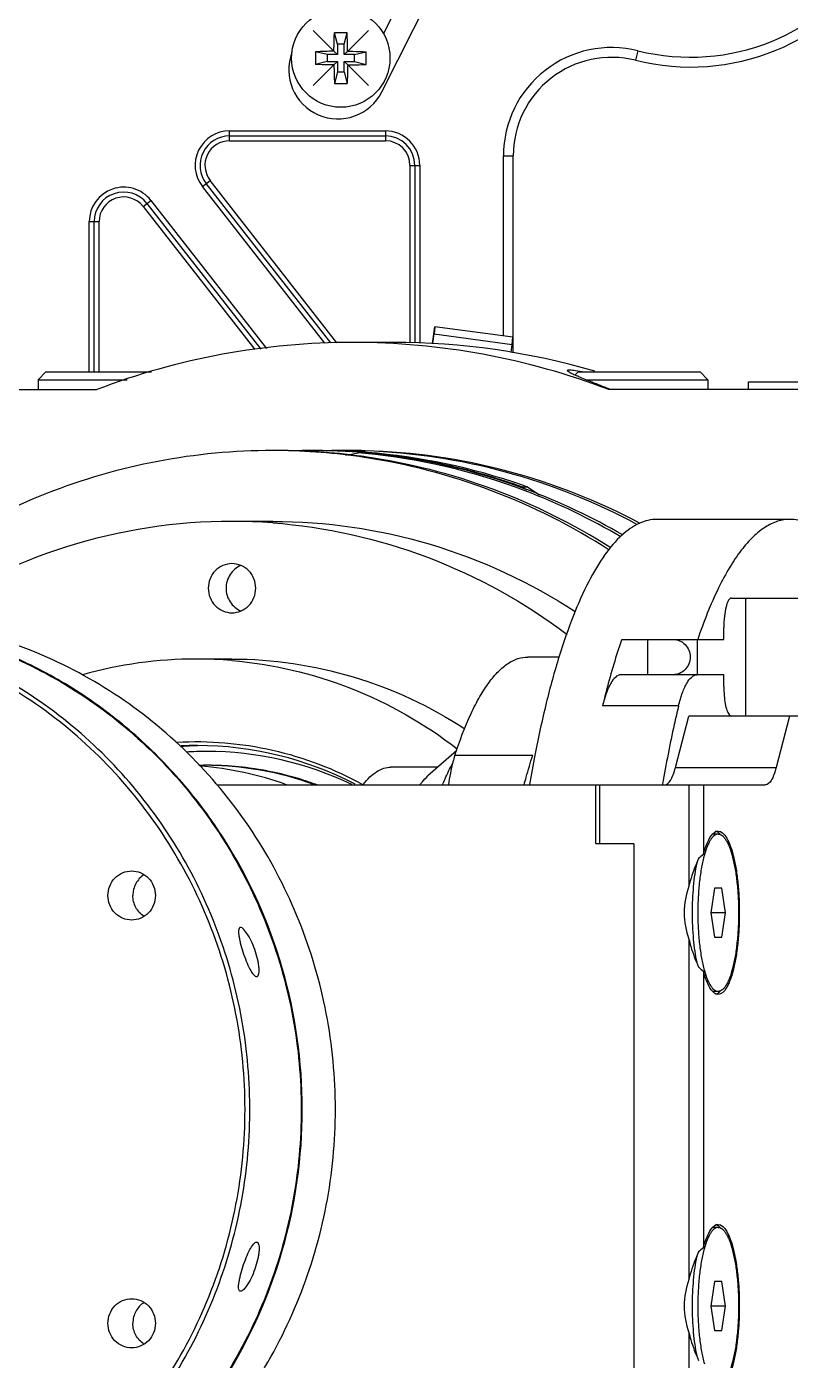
# Model space of a CAD drawing. Header units: millimetres. Extents: x 0 to 841, y 0 to 594.
# Drawn here: x 72.83 to 92.23, y 225.68 to 259.58 of the extents above; entities that cross this region are included whole.
import ezdxf

# ---------------------------------------------------------------- set-up
doc = ezdxf.new("R2010")
doc.units = ezdxf.units.MM
doc.header["$LTSCALE"] = 46.255
doc.layers.get('0').update_dxf_attribs({"linetype": 'CONTINUOUS'})
for name, color, linetype in [('APSF_BLANK_LAYER', 7, 'CONTINUOUS'), ('AXIS', 7, 'CONTINUOUS'), ('COSMETIC', 7, 'CONTINUOUS')]:
    doc.layers.add(name, color=color, linetype=linetype)

msp = doc.modelspace()

# ---------------------------------------------------------------- linework, layer by layer
at = {"color": 7, "linetype": 'CONTINUOUS'}
for p, q in [((81.855, 257.924), (83.957, 262.101)), ((80.724, 259.132), (80.65, 259.425)), ((80.899, 259.132), (80.972, 259.425)), ((80.899, 259.132), (80.724, 259.132)), ((80.724, 259.132), (80.724, 258.87)), ((80.899, 258.87), (80.899, 259.132)), ((80.461, 258.87), (80.168, 258.943)), ((80.724, 258.87), (80.461, 258.87)), ((80.461, 258.87), (80.461, 258.695)), ((80.724, 258.87), (80.636, 258.957)), ((80.899, 258.87), (80.986, 258.957)), ((81.161, 258.87), (80.899, 258.87)), ((81.161, 258.87), (81.454, 258.943)), ((81.161, 258.695), (81.161, 258.87)), ((88.361, 258.969), (88.3, 258.727)), ((80.461, 258.695), (80.168, 258.621)), ((80.461, 258.695), (80.724, 258.695)), ((80.724, 258.695), (80.636, 258.607)), ((80.724, 258.432), (80.65, 258.139)), ((80.724, 258.695), (80.724, 258.432)), ((80.724, 258.432), (80.899, 258.432)), ((80.899, 258.695), (81.161, 258.695)), ((80.899, 258.695), (80.986, 258.607)), ((80.899, 258.432), (80.899, 258.695)), ((80.899, 258.432), (80.972, 258.139)), ((81.161, 258.695), (81.454, 258.621)), ((77.984, 256.93), (81.944, 256.93)), ((77.984, 256.68), (77.984, 256.93)), ((77.984, 256.805), (81.944, 256.805)), ((77.984, 256.68), (81.944, 256.68)), ((81.944, 256.93), (81.944, 256.68)), ((82.569, 256.055), (82.819, 256.055)), ((82.569, 256.055), (82.569, 251.544)), ((82.694, 256.055), (82.694, 251.541)), ((82.819, 256.055), (82.819, 251.537)), ((84.944, 256.301), (85.194, 256.301)), ((84.944, 251.717), (84.944, 256.301)), ((85.194, 251.288), (85.194, 256.301)), ((77.295, 255.516), (77.492, 255.67)), ((80.713, 251.545), (77.492, 255.67)), ((80.403, 251.536), (77.295, 255.516)), ((80.558, 251.541), (77.393, 255.593)), ((75.787, 255.011), (75.984, 255.164)), ((75.787, 255.011), (78.63, 251.37)), ((75.885, 255.087), (78.776, 251.385)), ((75.984, 255.164), (78.923, 251.4)), ((74.419, 254.626), (74.669, 254.626)), ((74.419, 250.805), (74.419, 254.626)), ((74.544, 250.805), (74.544, 254.626)), ((74.669, 250.805), (74.669, 254.626)), ((83.141, 251.526), (83.2, 251.954)), ((83.2, 251.954), (83.187, 251.773)), ((85.181, 251.685), (83.2, 251.954)), ((83.154, 251.524), (83.187, 251.773)), ((83.187, 251.773), (85.169, 251.505)), ((85.169, 251.505), (85.181, 251.685)), ((85.141, 251.299), (85.169, 251.505)), ((73.119, 250.605), (73.319, 250.805)), ((73.119, 250.605), (75.382, 250.605)), ((73.119, 250.605), (73.119, 250.355)), ((73.319, 250.805), (76.001, 250.805)), ((86.76, 250.723), (86.842, 250.805)), ((86.842, 250.805), (89.942, 250.805)), ((87.042, 250.605), (90.142, 250.605)), ((90.142, 250.605), (89.942, 250.805)), ((90.142, 250.605), (90.142, 250.355)), ((71.583, 250.355), (74.608, 250.355)), ((101.839, 250.355), (87.619, 250.355)), ((91.168, 250.555), (95.975, 250.555)), ((91.168, 250.355), (91.168, 250.555)), ((81.302, 248.744), (80.93, 248.682)), ((81.021, 248.779), (81.031, 248.778)), ((81.431, 248.744), (81.302, 248.744)), ((81.432, 248.76), (81.423, 248.761)), ((81.424, 248.648), (81.433, 248.646)), ((85.413, 247.882), (85.543, 247.882)), ((85.499, 247.824), (85.413, 247.882)), ((85.86, 247.667), (85.543, 247.882)), ((85.524, 247.818), (85.54, 247.812)), ((92.227, 247.055), (88.847, 247.055)), ((90.739, 245.055), (93.586, 245.055)), ((91.092, 245.055), (91.092, 242.055)), ((90.545, 244.005), (90.545, 244.305)), ((87.949, 244.005), (90.545, 244.005)), ((88.613, 243.105), (88.613, 244.005)), ((89.867, 244.005), (89.867, 243.105)), ((86.361, 243.555), (85.563, 243.555)), ((90.545, 243.105), (87.936, 243.105)), ((90.545, 242.805), (90.545, 243.105)), ((89.395, 242.315), (87.464, 242.315)), ((89.315, 240.744), (89.654, 242.055)), ((95.125, 242.055), (89.654, 242.055)), ((92.214, 242.055), (91.874, 240.744)), ((77.204, 240.805), (77.334, 240.805)), ((85.688, 241.051), (83.708, 241.051)), ((89.315, 240.744), (91.874, 240.744)), ((77.659, 240.305), (91.6, 240.305)), ((87.293, 238.805), (87.293, 240.305)), ((87.389, 240.305), (87.389, 238.805)), ((88.989, 240.326), (88.988, 240.319)), ((90.402, 239.055), (90.257, 239.055)), ((88.259, 238.805), (87.293, 238.805)), ((88.259, 238.805), (88.259, 225.305)), ((90.308, 237.68), (90.215, 237.055)), ((90.495, 237.68), (90.308, 237.68)), ((90.589, 237.055), (90.495, 237.68)), ((90.589, 237.055), (90.215, 237.055)), ((90.215, 237.055), (90.308, 236.43)), ((90.495, 236.43), (90.589, 237.055)), ((90.308, 236.43), (90.495, 236.43)), ((90.402, 235.055), (90.257, 235.055)), ((90.402, 229.055), (90.257, 229.055)), ((90.308, 227.68), (90.215, 227.055)), ((90.495, 227.68), (90.308, 227.68)), ((90.589, 227.055), (90.495, 227.68)), ((90.589, 227.055), (90.215, 227.055)), ((90.215, 227.055), (90.308, 226.43)), ((90.495, 226.43), (90.589, 227.055)), ((90.308, 226.43), (90.495, 226.43))]:
    msp.add_line(p, q, dxfattribs=at)
msp.add_circle((80.811, 258.782), 1.25, dxfattribs=at)
for centre, radius, start, end in [((89.694, 264.305), 5.75, 255.9703, 112.4512), ((89.694, 264.305), 5.5, 255.9703, 112.4512), ((80.811, 255.561), 3.867, 87.6171, 92.3829), ((68.639, 258.823), 12.347, 0.6203, 2.7951), ((87.694, 256.301), 2.75, 75.9703, 180), ((80.738, 258.486), 1.25, 159.445, 333.2863), ((84.021, 258.782), 3.856, 177.6144, 180.0042), ((84.021, 258.782), 3.856, 179.9958, 182.3856), ((80.77, 246.61), 12.347, 90.6203, 92.7951), ((77.601, 258.782), 3.856, 359.9958, 2.3856), ((77.601, 258.782), 3.856, 357.6144, 0.0042), ((87.694, 256.301), 2.5, 75.9703, 180), ((92.983, 258.741), 12.347, 180.6203, 182.7951), ((80.852, 270.954), 12.347, 270.6203, 272.7951), ((80.811, 262.003), 3.867, 267.6171, 272.3829), ((77.984, 256.055), 0.875, 90, 217.9848), ((77.984, 256.055), 0.75, 90, 217.9848), ((77.984, 256.055), 0.625, 90, 217.9848), ((81.944, 256.055), 0.875, 0, 90), ((81.944, 256.055), 0.75, 0, 90), ((81.944, 256.055), 0.625, 0, 90), ((75.294, 254.626), 0.875, 37.9848, 180), ((75.294, 254.626), 0.75, 37.9848, 180), ((75.294, 254.626), 0.625, 37.9848, 180), ((79.081, 233.196), 15.609, 89.5267, 89.9995), ((79.079, 233.146), 15.659, 81.4532, 89.5204), ((79.209, 233.15), 15.655, 82.3379, 89.9935), ((80.117, 233.161), 15.644, 89.9995, 92.0804), ((80.117, 233.163), 15.642, 89.5257, 89.9994), ((80.117, 233.173), 15.632, 86.6825, 89.5259), ((80.893, 233.167), 15.638, 90.0004, 91.1391), ((80.247, 233.182), 15.623, 87.1565, 87.6309), ((80.893, 233.165), 15.64, 89.5269, 90.0004), ((81.022, 233.164), 15.641, 88.969, 90.0004), ((80.893, 233.164), 15.641, 88.4951, 89.5269), ((80.247, 233.188), 15.617, 86.1181, 87.1564), ((80.117, 233.184), 15.621, 85.6481, 86.6485), ((79.211, 233.165), 15.64, 81.8631, 82.3353), ((79.925, 233.201), 15.604, 84.47, 84.9384), ((80.117, 233.174), 15.631, 85.1779, 85.6481), ((81.022, 233.165), 15.64, 88.4951, 88.969), ((80.893, 233.166), 15.638, 88.0211, 88.4951), ((80.246, 233.18), 15.625, 85.6831, 86.1181), ((79.038, 232.973), 15.836, 57.1374, 81.3998), ((79.907, 233.076), 15.73, 69.1891, 84.45), ((80.115, 233.155), 15.65, 82.592, 85.1774), ((80.038, 233.081), 15.725, 69.583, 84.9178), ((80.246, 233.176), 15.629, 85.4694, 85.6481), ((81.008, 233.062), 15.744, 61.9129, 88.4545), ((80.878, 233.058), 15.748, 61.7228, 87.9797), ((79.17, 232.98), 15.829, 57.5164, 81.7822), ((80.233, 233.086), 15.72, 70.7135, 85.4489), ((80.111, 233.131), 15.674, 77.5381, 82.5905), ((80.104, 233.1), 15.706, 76.8309, 77.5371), ((80.087, 233.032), 15.776, 70.2684, 76.8268), ((80.221, 233.046), 15.762, 70.2671, 70.7199), ((79.83, 232.876), 15.945, 59.4695, 69.1827), ((79.974, 232.908), 15.909, 59.7739, 69.522), ((77.142, 232.792), 10.713, 90.0124, 105.6942), ((77.166, 232.681), 8.624, 90.0013, 92.7612), ((76.616, 232.593), 8.212, 69.9218, 85.7031), ((77.332, 232.612), 8.193, 69.9052, 89.9845), ((118.092, 234.779), 32.954, 169.0089, 170.335), ((92.638, 237.799), 2.687, 164.1829, 164.4144), ((92.638, 236.311), 2.687, 195.5856, 195.8171), ((92.638, 227.799), 2.687, 164.1829, 164.4144)]:
    msp.add_arc(centre, radius, start, end, dxfattribs=at)
for points, knots in [([(80.636, 258.957), (80.637, 258.997), (80.639, 259.153), (80.645, 259.31), (80.65, 259.425)], [0, 0, 0, 0, 0.258563, 1, 1, 1, 1]), ([(80.986, 258.957), (81.026, 258.956), (81.182, 258.954), (81.339, 258.949), (81.454, 258.943)], [0, 0, 0, 0, 0.258563, 1, 1, 1, 1]), ([(80.636, 258.607), (80.596, 258.608), (80.44, 258.61), (80.284, 258.615), (80.168, 258.621)], [0, 0, 0, 0, 0.258563, 1, 1, 1, 1]), ([(80.986, 258.607), (80.985, 258.567), (80.983, 258.411), (80.978, 258.254), (80.972, 258.139)], [0, 0, 0, 0, 0.258563, 1, 1, 1, 1]), ([(79.082, 248.805), (78.104, 248.805), (76.14, 248.62), (73.298, 247.797), (70.646, 246.457), (69.067, 245.25), (68.339, 244.58)], [0, 0, 0, 0, 0.248686, 0.497942, 0.748264, 1, 1, 1, 1]), ([(78.046, 247.005), (76.628, 247.005), (73.768, 246.565), (71.174, 245.285), (70.003, 244.471)], [0, 0, 0, 0, 0.498556, 1, 1, 1, 1]), ([(79.081, 247.005), (80.428, 247.005), (83.144, 246.609), (85.631, 245.451), (86.766, 244.712)], [0, 0, 0, 0, 0.498686, 1, 1, 1, 1]), ([(88.847, 247.055), (88.693, 247.055), (88.36, 246.973), (87.908, 246.644), (87.48, 246.13), (87.074, 245.437), (86.69, 244.568), (86.335, 243.535), (86.011, 242.35), (85.829, 241.506), (85.742, 241.062)], [0, 0, 0, 0, 0.064909, 0.140425, 0.233152, 0.346064, 0.479972, 0.63447, 0.808382, 1, 1, 1, 1]), ([(92.227, 247.055), (92.121, 247.055), (91.899, 247.018), (91.579, 246.861), (91.268, 246.607), (90.967, 246.26), (90.675, 245.822), (90.277, 245.076), (90.033, 244.45), (89.881, 244.005)], [0, 0, 0, 0, 0.078694, 0.16414, 0.261493, 0.374082, 0.503719, 0.65124, 1, 1, 1, 1]), ([(95.119, 242.063), (95.033, 242.437), (94.852, 243.147), (94.539, 244.14), (94.202, 245.001), (93.844, 245.722), (93.468, 246.297), (93.076, 246.721), (92.664, 246.99), (92.366, 247.055), (92.227, 247.055)], [0, 0, 0, 0, 0.190166, 0.36219, 0.51485, 0.647426, 0.75993, 0.853552, 0.931485, 1, 1, 1, 1]), ([(78.268, 245.882), (78.213, 245.859), (78.109, 245.794), (77.989, 245.656), (77.913, 245.489), (77.886, 245.305), (77.913, 245.121), (77.989, 244.954), (78.109, 244.816), (78.213, 244.751), (78.268, 244.728)], [0, 0, 0, 0, 0.123332, 0.247894, 0.373604, 0.5, 0.626396, 0.752106, 0.876668, 1, 1, 1, 1]), ([(90.739, 245.055), (90.708, 245.055), (90.662, 245.002), (90.628, 244.923), (90.586, 244.787), (90.554, 244.579), (90.545, 244.401), (90.545, 244.305)], [0, 0, 0, 0, 0.116712, 0.21262, 0.334439, 0.641993, 1, 1, 1, 1]), ([(66.425, 219.555), (67.187, 219.555), (68.718, 219.706), (70.926, 220.375), (72.973, 221.464), (74.784, 222.931), (76.295, 224.725), (77.452, 226.781), (78.214, 229.025), (78.554, 231.376), (78.46, 233.752), (77.937, 236.068), (77.001, 238.24), (75.686, 240.192), (74.039, 241.853), (72.118, 243.163), (69.993, 244.076), (68.486, 244.397), (67.728, 244.482)], [0, 0, 0, 0, 0.061394, 0.122939, 0.184771, 0.246975, 0.309587, 0.372584, 0.435888, 0.499381, 0.562916, 0.626344, 0.689529, 0.752367, 0.814803, 0.87684, 0.938536, 1, 1, 1, 1]), ([(68.597, 244.523), (69.349, 244.467), (70.848, 244.208), (72.981, 243.393), (74.931, 242.182), (76.627, 240.616), (78.011, 238.751), (79.036, 236.653), (79.665, 234.395), (79.877, 232.055), (79.665, 229.715), (79.036, 227.457), (78.011, 225.359), (76.627, 223.494), (74.931, 221.928), (72.981, 220.717), (70.848, 219.902), (69.349, 219.643), (68.597, 219.587)], [0, 0, 0, 0, 0.061424, 0.123047, 0.184987, 0.247314, 0.310043, 0.373132, 0.436494, 0.5, 0.563506, 0.626867, 0.689957, 0.752686, 0.815013, 0.876953, 0.938576, 1, 1, 1, 1]), ([(66.399, 219.655), (67.182, 219.655), (68.755, 219.815), (71.018, 220.527), (73.103, 221.683), (74.929, 223.236), (76.426, 225.128), (77.538, 227.284), (78.223, 229.623), (78.454, 232.055), (78.223, 234.487), (77.538, 236.826), (76.426, 238.982), (74.929, 240.874), (73.103, 242.427), (71.018, 243.583), (68.755, 244.295), (67.182, 244.455), (66.399, 244.455)], [0, 0, 0, 0, 0.061433, 0.123029, 0.18493, 0.247223, 0.309939, 0.373043, 0.436442, 0.5, 0.563558, 0.626957, 0.690061, 0.752777, 0.81507, 0.876971, 0.938567, 1, 1, 1, 1]), ([(87.949, 244.005), (87.905, 243.875), (87.723, 243.317), (87.569, 242.751), (87.464, 242.315)], [0, 0, 0, 0, 0.234758, 1, 1, 1, 1]), ([(89.255, 244.005), (89.312, 244.005), (89.427, 243.981), (89.571, 243.881), (89.667, 243.731), (89.701, 243.555), (89.667, 243.379), (89.571, 243.229), (89.427, 243.129), (89.312, 243.105), (89.255, 243.105)], [0, 0, 0, 0, 0.122995, 0.24717, 0.373005, 0.5, 0.626995, 0.75283, 0.877005, 1, 1, 1, 1]), ([(83.708, 241.051), (83.827, 241.415), (84.018, 241.928), (84.332, 242.54), (84.562, 242.9), (84.801, 243.186), (85.047, 243.395), (85.301, 243.525), (85.478, 243.555), (85.563, 243.555)], [0, 0, 0, 0, 0.35091, 0.499156, 0.62916, 0.741652, 0.838398, 0.922733, 1, 1, 1, 1]), ([(87.936, 243.105), (87.826, 243.105), (87.703, 242.956), (87.615, 242.781), (87.536, 242.587), (87.491, 242.428), (87.464, 242.315)], [0, 0, 0, 0, 0.345514, 0.479613, 0.634091, 1, 1, 1, 1]), ([(89.395, 242.315), (89.423, 242.428), (89.468, 242.587), (89.547, 242.782), (89.635, 242.956), (89.758, 243.105), (89.867, 243.105)], [0, 0, 0, 0, 0.366062, 0.520381, 0.654466, 1, 1, 1, 1]), ([(90.545, 242.805), (90.545, 242.728), (90.551, 242.581), (90.576, 242.378), (90.615, 242.216), (90.653, 242.125), (90.678, 242.093)], [0, 0, 0, 0, 0.315296, 0.602219, 0.83609, 1, 1, 1, 1]), ([(89.395, 242.315), (89.357, 242.158), (89.204, 241.499), (89.076, 240.834), (88.989, 240.326)], [0, 0, 0, 0, 0.238508, 1, 1, 1, 1]), ([(90.689, 242.081), (90.693, 242.077), (90.707, 242.064), (90.726, 242.055), (90.739, 242.055)], [0, 0, 0, 0, 0.291364, 1, 1, 1, 1]), ([(83.708, 241.051), (83.691, 240.997), (83.62, 240.754), (83.574, 240.503), (83.546, 240.308)], [0, 0, 0, 0, 0.221381, 1, 1, 1, 1]), ([(85.47, 240.31), (85.488, 240.374), (85.555, 240.622), (85.629, 240.869), (85.688, 241.051)], [0, 0, 0, 0, 0.2589, 1, 1, 1, 1]), ([(89.04, 240.305), (89.103, 240.305), (89.194, 240.411), (89.263, 240.568), (89.298, 240.681), (89.315, 240.744)], [0, 0, 0, 0, 0.34894, 0.635744, 1, 1, 1, 1]), ([(91.874, 240.744), (91.858, 240.681), (91.823, 240.568), (91.754, 240.411), (91.662, 240.305), (91.6, 240.305)], [0, 0, 0, 0, 0.364256, 0.65106, 1, 1, 1, 1]), ([(90.402, 239.055), (90.386, 239.055), (90.351, 239.048), (90.303, 239.021), (90.256, 238.977), (90.211, 238.917), (90.168, 238.842), (90.109, 238.714), (90.074, 238.607), (90.053, 238.532)], [0, 0, 0, 0, 0.073429, 0.154894, 0.250142, 0.362508, 0.493551, 0.643745, 1, 1, 1, 1]), ([(90.402, 239.055), (90.419, 239.055), (90.456, 239.048), (90.507, 239.016), (90.557, 238.967), (90.604, 238.9), (90.649, 238.815), (90.71, 238.672), (90.776, 238.454), (90.838, 238.154), (90.884, 237.812), (90.913, 237.441), (90.923, 237.055), (90.913, 236.669), (90.884, 236.298), (90.838, 235.956), (90.776, 235.656), (90.71, 235.438), (90.649, 235.295), (90.604, 235.21), (90.557, 235.143), (90.507, 235.094), (90.456, 235.062), (90.419, 235.055), (90.402, 235.055)], [0, 0, 0, 0, 0.011999, 0.02546, 0.041394, 0.060358, 0.082588, 0.108128, 0.168733, 0.240732, 0.321847, 0.409301, 0.5, 0.590699, 0.678153, 0.759268, 0.831267, 0.891872, 0.917412, 0.939642, 0.958606, 0.97454, 0.988001, 1, 1, 1, 1]), ([(90.05, 238.521), (90.021, 238.419), (89.973, 238.198), (89.922, 237.845), (89.891, 237.458), (89.881, 237.055), (89.891, 236.652), (89.922, 236.265), (89.973, 235.912), (90.021, 235.691), (90.05, 235.589)], [0, 0, 0, 0, 0.10702, 0.229165, 0.361871, 0.5, 0.638129, 0.770835, 0.89298, 1, 1, 1, 1]), ([(75.808, 238.021), (75.765, 237.993), (75.686, 237.925), (75.596, 237.797), (75.539, 237.65), (75.527, 237.545), (75.527, 237.493)], [0, 0, 0, 0, 0.247243, 0.496627, 0.747789, 1, 1, 1, 1]), ([(89.855, 238.315), (89.835, 238.222), (89.801, 238.025), (89.753, 237.606), (89.73, 237.055), (89.753, 236.504), (89.801, 236.085), (89.835, 235.888), (89.855, 235.795)], [0, 0, 0, 0, 0.112821, 0.235966, 0.5, 0.764034, 0.887179, 1, 1, 1, 1]), ([(75.808, 236.964), (75.765, 236.992), (75.686, 237.06), (75.596, 237.188), (75.539, 237.335), (75.527, 237.44), (75.527, 237.493)], [0, 0, 0, 0, 0.247243, 0.496627, 0.747789, 1, 1, 1, 1]), ([(90.053, 235.578), (90.074, 235.503), (90.109, 235.396), (90.168, 235.268), (90.211, 235.193), (90.256, 235.133), (90.303, 235.089), (90.351, 235.062), (90.386, 235.055), (90.402, 235.055)], [0, 0, 0, 0, 0.356255, 0.506449, 0.637492, 0.749858, 0.845106, 0.926571, 1, 1, 1, 1]), ([(90.402, 229.055), (90.386, 229.055), (90.351, 229.048), (90.303, 229.021), (90.256, 228.977), (90.211, 228.917), (90.168, 228.842), (90.109, 228.714), (90.074, 228.607), (90.053, 228.532)], [0, 0, 0, 0, 0.073429, 0.154894, 0.250142, 0.362508, 0.493551, 0.643745, 1, 1, 1, 1]), ([(90.402, 229.055), (90.419, 229.055), (90.456, 229.048), (90.507, 229.016), (90.557, 228.967), (90.604, 228.9), (90.649, 228.815), (90.71, 228.672), (90.776, 228.454), (90.838, 228.154), (90.884, 227.812), (90.913, 227.441), (90.923, 227.055), (90.913, 226.669), (90.884, 226.298), (90.838, 225.956), (90.776, 225.656), (90.71, 225.438), (90.649, 225.295), (90.604, 225.21), (90.557, 225.143), (90.507, 225.094), (90.456, 225.062), (90.419, 225.055), (90.402, 225.055)], [0, 0, 0, 0, 0.011999, 0.02546, 0.041394, 0.060358, 0.082588, 0.108128, 0.168733, 0.240732, 0.321847, 0.409301, 0.5, 0.590699, 0.678153, 0.759268, 0.831267, 0.891872, 0.917412, 0.939642, 0.958606, 0.97454, 0.988001, 1, 1, 1, 1]), ([(89.855, 228.315), (89.835, 228.222), (89.801, 228.025), (89.753, 227.606), (89.73, 227.055), (89.753, 226.504), (89.801, 226.085), (89.835, 225.888), (89.855, 225.795)], [0, 0, 0, 0, 0.112821, 0.235966, 0.5, 0.764034, 0.887179, 1, 1, 1, 1]), ([(90.05, 228.521), (90.021, 228.419), (89.973, 228.198), (89.922, 227.845), (89.891, 227.458), (89.881, 227.055), (89.891, 226.652), (89.922, 226.265), (89.973, 225.912), (90.021, 225.691), (90.05, 225.589)], [0, 0, 0, 0, 0.10702, 0.229165, 0.361871, 0.5, 0.638129, 0.770835, 0.89298, 1, 1, 1, 1]), ([(75.808, 227.146), (75.765, 227.118), (75.686, 227.05), (75.596, 226.922), (75.539, 226.775), (75.527, 226.67), (75.527, 226.618)], [0, 0, 0, 0, 0.247243, 0.496627, 0.747789, 1, 1, 1, 1]), ([(75.808, 226.089), (75.765, 226.117), (75.686, 226.185), (75.596, 226.313), (75.539, 226.46), (75.527, 226.565), (75.527, 226.618)], [0, 0, 0, 0, 0.247243, 0.496627, 0.747789, 1, 1, 1, 1])]:
    msp.add_open_spline(points, degree=3, knots=knots, dxfattribs=at)
msp.add_open_spline([(90.678, 242.093), (90.681, 242.089), (90.685, 242.085), (90.689, 242.081)], degree=3, dxfattribs=at)
at = {"color": 40, "linetype": 'CONTINUOUS'}
msp.add_open_spline([(80.21, 240.307), (80.154, 240.325), (80.07, 240.353), (79.972, 240.386), (79.915, 240.405), (79.873, 240.419), (79.838, 240.431), (79.81, 240.44), (79.793, 240.446), (79.779, 240.451), (79.77, 240.453), (79.764, 240.455), (79.76, 240.457), (79.757, 240.458), (79.752, 240.459), (79.741, 240.462), (79.725, 240.466), (79.704, 240.472), (79.683, 240.478), (79.654, 240.485), (79.604, 240.499), (79.533, 240.518), (79.461, 240.537), (79.411, 240.551), (79.383, 240.559), (79.361, 240.564), (79.34, 240.57), (79.324, 240.574), (79.313, 240.577), (79.309, 240.579), (79.305, 240.58), (79.302, 240.58), (79.295, 240.582), (79.286, 240.584), (79.272, 240.587), (79.254, 240.59), (79.225, 240.596), (79.189, 240.604), (79.145, 240.613), (79.102, 240.622), (79.059, 240.631), (79.015, 240.64), (78.972, 240.649), (78.936, 240.657), (78.907, 240.663), (78.889, 240.667), (78.874, 240.67), (78.863, 240.672), (78.854, 240.674), (78.848, 240.675), (78.844, 240.676), (78.842, 240.677), (78.839, 240.677), (78.835, 240.678), (78.829, 240.678), (78.82, 240.68), (78.809, 240.681), (78.794, 240.684), (78.776, 240.686), (78.747, 240.691), (78.71, 240.696), (78.667, 240.703), (78.623, 240.709), (78.579, 240.716), (78.535, 240.722), (78.491, 240.729), (78.455, 240.734), (78.426, 240.739), (78.407, 240.742), (78.393, 240.744), (78.384, 240.745), (78.377, 240.746), (78.374, 240.747), (78.37, 240.747), (78.365, 240.747), (78.357, 240.748), (78.347, 240.749), (78.332, 240.75), (78.312, 240.752), (78.289, 240.754), (78.257, 240.757), (78.203, 240.762), (78.125, 240.769), (78.047, 240.776), (77.992, 240.781), (77.961, 240.783), (77.937, 240.786), (77.918, 240.787), (77.902, 240.789), (77.893, 240.79), (77.885, 240.79), (77.88, 240.791), (77.876, 240.791), (77.872, 240.791), (77.866, 240.791), (77.856, 240.792), (77.841, 240.792), (77.822, 240.793), (77.792, 240.793), (77.754, 240.795), (77.708, 240.796), (77.648, 240.798), (77.572, 240.8), (77.481, 240.802), (77.421, 240.804), (77.391, 240.805)], degree=3, knots=[0, 0, 0, 0, 0.0625, 0.09375, 0.109375, 0.125, 0.140625, 0.148438, 0.15625, 0.160156, 0.164062, 0.166016, 0.166992, 0.167969, 0.169922, 0.171875, 0.179688, 0.1875, 0.195312, 0.203125, 0.21875, 0.25, 0.28125, 0.296875, 0.304688, 0.3125, 0.320312, 0.328125, 0.330078, 0.332031, 0.333008, 0.333984, 0.335938, 0.339844, 0.34375, 0.351562, 0.359375, 0.375, 0.390625, 0.40625, 0.421875, 0.4375, 0.453125, 0.46875, 0.476562, 0.484375, 0.488281, 0.492188, 0.496094, 0.498047, 0.499023, 0.5, 0.500977, 0.501953, 0.503906, 0.507812, 0.511719, 0.515625, 0.523438, 0.53125, 0.546875, 0.5625, 0.578125, 0.59375, 0.609375, 0.625, 0.640625, 0.648438, 0.65625, 0.660156, 0.664062, 0.666016, 0.666992, 0.667969, 0.669922, 0.671875, 0.675781, 0.679688, 0.6875, 0.695312, 0.703125, 0.71875, 0.75, 0.78125, 0.796875, 0.804688, 0.8125, 0.820312, 0.824219, 0.828125, 0.830078, 0.832031, 0.833008, 0.833984, 0.835938, 0.839844, 0.84375, 0.851562, 0.859375, 0.875, 0.890625, 0.90625, 0.9375, 0.96875, 1, 1, 1, 1], dxfattribs=at)
at = {"layer": 'APSF_BLANK_LAYER', "color": 7, "linetype": 'CONTINUOUS'}
for centre, radius, start, end in [((77.439, 232.652), 8.653, 91.7995, 94.4606), ((77.399, 232.661), 8.494, 90.0011, 93.4408), ((77.394, 232.616), 8.539, 64.3343, 89.9684)]:
    msp.add_arc(centre, radius, start, end, dxfattribs=at)
at = {"layer": 'AXIS', "color": 7, "linetype": 'CONTINUOUS'}
for p, q in [((81.896, 259.396), (82.982, 261.555)), ((82.148, 251.555), (81.113, 251.555)), ((87.669, 250.355), (87.624, 250.373)), ((79.081, 247.005), (78.046, 247.005)), ((78.046, 243.505), (77.14, 243.505)), ((83.756, 241.183), (83.027, 240.532)), ((83.277, 240.755), (82.085, 240.755)), ((81.366, 240.318), (81.38, 240.311)), ((89.659, 240.305), (89.659, 237.728)), ((90.027, 240.305), (90.027, 238.539)), ((89.659, 236.382), (89.659, 227.728)), ((90.027, 235.571), (90.027, 228.539)), ((89.659, 226.382), (89.659, 223.805))]:
    msp.add_line(p, q, dxfattribs=at)
for centre, radius, start, end in [((81.118, 233.292), 18.263, 90.017, 110.8855), ((81.108, 233.292), 18.263, 69.1145, 89.983), ((82.146, 233.319), 18.236, 73.6986, 89.9919), ((78.046, 233.046), 13.959, 85.7517, 89.9984), ((77.14, 232.812), 10.693, 85.148, 89.9976), ((77.16, 232.618), 8.687, 62.4758, 89.9614), ((90.523, 238.808), 0.361, 134.4207, 136.0379), ((90.421, 238.937), 0.197, 117.6167, 118.8053), ((90.221, 238.847), 0.308, 47.8694, 48.6064), ((90.523, 235.302), 0.361, 223.9611, 225.5807), ((90.421, 235.173), 0.197, 241.2003, 242.4378), ((90.221, 235.263), 0.308, 311.3936, 312.1306), ((90.523, 228.808), 0.361, 134.4207, 136.0379), ((90.421, 228.937), 0.197, 117.6167, 118.8053), ((90.221, 228.847), 0.308, 47.8694, 48.6064)]:
    msp.add_arc(centre, radius, start, end, dxfattribs=at)
for centre, start_param, end_param in [((91.802, 237.055), 2.344508, 2.414316), ((91.802, 237.055), -2.414316, -2.344508), ((91.802, 227.055), 2.344508, 2.414316)]:
    msp.add_ellipse(centre, major_axis=(2.541, 0), ratio=0.816497, start_param=start_param, end_param=end_param, dxfattribs=at)
for points, knots in [([(86.567, 250.838), (86.567, 250.845), (86.584, 250.853), (86.604, 250.855), (86.62, 250.856), (86.629, 250.856)], [0, 0, 0, 0, 0.301141, 0.595174, 1, 1, 1, 1]), ([(87.624, 250.373), (87.483, 250.429), (87.281, 250.508), (87.027, 250.61), (86.872, 250.674), (86.747, 250.728), (86.654, 250.772), (86.598, 250.804), (86.573, 250.825), (86.567, 250.834), (86.567, 250.838)], [0, 0, 0, 0, 0.392584, 0.561329, 0.706752, 0.82547, 0.914683, 0.972494, 0.989646, 1, 1, 1, 1]), ([(86.629, 250.856), (86.678, 250.856), (86.802, 250.841), (86.925, 250.821), (87, 250.807)], [0, 0, 0, 0, 0.392945, 1, 1, 1, 1]), ([(79.08, 246.967), (80.42, 246.867), (83.093, 246.273), (85.485, 244.943), (86.564, 244.128)], [0, 0, 0, 0, 0.498418, 1, 1, 1, 1]), ([(78.046, 245.93), (77.967, 245.93), (77.808, 245.897), (77.607, 245.757), (77.473, 245.55), (77.442, 245.386), (77.442, 245.305)], [0, 0, 0, 0, 0.245984, 0.494339, 0.745984, 1, 1, 1, 1]), ([(78.65, 245.305), (78.65, 245.386), (78.619, 245.55), (78.485, 245.757), (78.284, 245.897), (78.125, 245.93), (78.046, 245.93)], [0, 0, 0, 0, 0.254016, 0.505661, 0.754016, 1, 1, 1, 1]), ([(77.442, 245.305), (77.442, 245.224), (77.473, 245.06), (77.607, 244.853), (77.808, 244.713), (77.967, 244.68), (78.046, 244.68)], [0, 0, 0, 0, 0.254016, 0.505661, 0.754016, 1, 1, 1, 1]), ([(78.046, 244.68), (78.125, 244.68), (78.284, 244.713), (78.485, 244.853), (78.619, 245.06), (78.65, 245.224), (78.65, 245.305)], [0, 0, 0, 0, 0.245984, 0.494339, 0.745984, 1, 1, 1, 1]), ([(68.599, 219.555), (69.388, 219.555), (70.974, 219.717), (73.255, 220.434), (75.357, 221.599), (77.198, 223.165), (78.707, 225.072), (79.828, 227.246), (80.518, 229.604), (80.751, 232.055), (80.518, 234.506), (79.828, 236.864), (78.707, 239.038), (77.198, 240.945), (75.357, 242.511), (73.255, 243.676), (70.974, 244.393), (69.388, 244.555), (68.599, 244.555)], [0, 0, 0, 0, 0.061433, 0.123031, 0.184931, 0.247224, 0.30994, 0.373043, 0.436442, 0.5, 0.563558, 0.626957, 0.69006, 0.752776, 0.815069, 0.876969, 0.938567, 1, 1, 1, 1]), ([(72.538, 220.576), (73.077, 220.817), (74.121, 221.38), (75.549, 222.448), (76.812, 223.718), (78.241, 225.647), (79.492, 228.429), (80.003, 232.055), (79.492, 235.682), (78.241, 238.464), (76.811, 240.392), (75.548, 241.663), (74.12, 242.731), (73.076, 243.294), (72.538, 243.534)], [0, 0, 0, 0, 0.061622, 0.123526, 0.185739, 0.248262, 0.373797, 0.5, 0.626204, 0.751739, 0.814261, 0.876474, 0.938378, 1, 1, 1, 1]), ([(78.044, 243.467), (79.073, 243.379), (81.123, 242.9), (82.95, 241.856), (83.771, 241.219)], [0, 0, 0, 0, 0.498373, 1, 1, 1, 1]), ([(78.046, 243.505), (79.083, 243.505), (81.174, 243.198), (83.087, 242.302), (83.959, 241.731)], [0, 0, 0, 0, 0.498673, 1, 1, 1, 1]), ([(76.646, 241.391), (77.458, 241.437), (79.106, 241.3), (80.651, 240.71), (81.366, 240.318)], [0, 0, 0, 0, 0.498998, 1, 1, 1, 1]), ([(81.378, 240.315), (81.431, 240.382), (81.538, 240.503), (81.715, 240.646), (81.898, 240.735), (82.025, 240.755), (82.085, 240.755)], [0, 0, 0, 0, 0.299955, 0.559943, 0.788743, 1, 1, 1, 1]), ([(83.4, 240.314), (83.42, 240.362), (83.497, 240.542), (83.582, 240.72), (83.651, 240.847)], [0, 0, 0, 0, 0.264746, 1, 1, 1, 1]), ([(82.827, 240.315), (82.843, 240.335), (82.905, 240.412), (82.973, 240.484), (83.027, 240.532)], [0, 0, 0, 0, 0.26585, 1, 1, 1, 1]), ([(90.027, 238.539), (90.055, 238.648), (90.114, 238.83), (90.208, 239.002), (90.263, 239.059)], [0, 0, 0, 0, 0.586196, 1, 1, 1, 1]), ([(90.27, 239.066), (90.274, 239.071), (90.292, 239.087), (90.311, 239.101), (90.326, 239.109)], [0, 0, 0, 0, 0.268098, 1, 1, 1, 1]), ([(90.33, 239.111), (90.336, 239.114), (90.358, 239.125), (90.383, 239.13), (90.402, 239.13)], [0, 0, 0, 0, 0.263521, 1, 1, 1, 1]), ([(90.402, 239.13), (90.488, 239.13), (90.586, 239.017), (90.658, 238.882), (90.722, 238.732), (90.79, 238.507), (90.855, 238.195), (90.903, 237.84), (90.932, 237.455), (90.942, 237.055), (90.932, 236.655), (90.903, 236.27), (90.855, 235.915), (90.79, 235.603), (90.722, 235.378), (90.658, 235.228), (90.586, 235.093), (90.488, 234.98), (90.402, 234.98)], [0, 0, 0, 0, 0.058331, 0.080663, 0.106324, 0.167209, 0.23954, 0.321029, 0.408884, 0.499999, 0.591115, 0.67897, 0.760459, 0.83279, 0.893675, 0.919337, 0.941669, 1, 1, 1, 1]), ([(89.904, 238.435), (89.878, 238.378), (89.778, 238.15), (89.701, 237.911), (89.659, 237.728)], [0, 0, 0, 0, 0.248124, 1, 1, 1, 1]), ([(74.893, 237.493), (74.893, 237.574), (74.924, 237.737), (75.057, 237.945), (75.258, 238.085), (75.418, 238.117), (75.496, 238.117)], [0, 0, 0, 0, 0.254016, 0.505661, 0.754016, 1, 1, 1, 1]), ([(75.496, 238.117), (75.575, 238.117), (75.735, 238.085), (75.935, 237.945), (76.069, 237.737), (76.1, 237.574), (76.1, 237.493)], [0, 0, 0, 0, 0.245984, 0.494339, 0.745984, 1, 1, 1, 1]), ([(89.659, 237.728), (89.584, 237.513), (89.492, 237.055), (89.584, 236.597), (89.659, 236.382)], [0, 0, 0, 0, 0.5, 1, 1, 1, 1]), ([(75.496, 236.868), (75.418, 236.868), (75.258, 236.9), (75.057, 237.04), (74.924, 237.248), (74.893, 237.411), (74.893, 237.493)], [0, 0, 0, 0, 0.245984, 0.494339, 0.745984, 1, 1, 1, 1]), ([(76.1, 237.493), (76.1, 237.411), (76.069, 237.248), (75.935, 237.04), (75.735, 236.9), (75.575, 236.868), (75.496, 236.868)], [0, 0, 0, 0, 0.254016, 0.505661, 0.754016, 1, 1, 1, 1]), ([(78.263, 236.68), (78.253, 236.68), (78.229, 236.668), (78.216, 236.624), (78.212, 236.564), (78.218, 236.486), (78.233, 236.393), (78.265, 236.248), (78.321, 236.056), (78.402, 235.831), (78.49, 235.636), (78.568, 235.506), (78.629, 235.444), (78.659, 235.43), (78.672, 235.43)], [0, 0, 0, 0, 0.021778, 0.05109, 0.09404, 0.150673, 0.219182, 0.297175, 0.471154, 0.650685, 0.812205, 0.932673, 0.972671, 1, 1, 1, 1]), ([(78.672, 235.43), (78.682, 235.43), (78.707, 235.443), (78.726, 235.486), (78.736, 235.546), (78.736, 235.626), (78.727, 235.721), (78.702, 235.868), (78.649, 236.062), (78.562, 236.286), (78.463, 236.478), (78.375, 236.605), (78.308, 236.666), (78.277, 236.68), (78.263, 236.68)], [0, 0, 0, 0, 0.022409, 0.052719, 0.096112, 0.152757, 0.221027, 0.298564, 0.470715, 0.647721, 0.808174, 0.930668, 0.972107, 1, 1, 1, 1]), ([(89.659, 236.382), (89.673, 236.321), (89.736, 236.079), (89.825, 235.845), (89.904, 235.675)], [0, 0, 0, 0, 0.252043, 1, 1, 1, 1]), ([(90.263, 235.051), (90.208, 235.108), (90.114, 235.28), (90.055, 235.462), (90.027, 235.571)], [0, 0, 0, 0, 0.413806, 1, 1, 1, 1]), ([(90.326, 235.001), (90.321, 235.003), (90.301, 235.016), (90.283, 235.031), (90.27, 235.044)], [0, 0, 0, 0, 0.233435, 1, 1, 1, 1]), ([(90.402, 234.98), (90.384, 234.98), (90.358, 234.985), (90.336, 234.996), (90.33, 234.999)], [0, 0, 0, 0, 0.736535, 1, 1, 1, 1]), ([(90.027, 228.539), (90.055, 228.648), (90.114, 228.83), (90.208, 229.002), (90.263, 229.059)], [0, 0, 0, 0, 0.586196, 1, 1, 1, 1]), ([(90.27, 229.066), (90.274, 229.071), (90.292, 229.087), (90.311, 229.101), (90.326, 229.109)], [0, 0, 0, 0, 0.268098, 1, 1, 1, 1]), ([(90.33, 229.111), (90.336, 229.114), (90.358, 229.125), (90.383, 229.13), (90.402, 229.13)], [0, 0, 0, 0, 0.263521, 1, 1, 1, 1]), ([(90.402, 229.13), (90.488, 229.13), (90.586, 229.017), (90.658, 228.882), (90.722, 228.732), (90.79, 228.507), (90.855, 228.195), (90.903, 227.84), (90.932, 227.455), (90.942, 227.055), (90.932, 226.655), (90.903, 226.27), (90.855, 225.915), (90.79, 225.603), (90.722, 225.378), (90.658, 225.228), (90.586, 225.093), (90.488, 224.98), (90.402, 224.98)], [0, 0, 0, 0, 0.058331, 0.080663, 0.106324, 0.167209, 0.23954, 0.321029, 0.408884, 0.499999, 0.591115, 0.67897, 0.760459, 0.83279, 0.893675, 0.919337, 0.941669, 1, 1, 1, 1]), ([(78.263, 227.43), (78.253, 227.43), (78.229, 227.442), (78.216, 227.486), (78.212, 227.546), (78.218, 227.624), (78.233, 227.717), (78.265, 227.862), (78.321, 228.054), (78.402, 228.279), (78.49, 228.474), (78.568, 228.604), (78.629, 228.666), (78.659, 228.68), (78.672, 228.68)], [0, 0, 0, 0, 0.021778, 0.051088, 0.094037, 0.150669, 0.219175, 0.297168, 0.471148, 0.65068, 0.812202, 0.93267, 0.972671, 1, 1, 1, 1]), ([(78.672, 228.68), (78.682, 228.68), (78.707, 228.667), (78.726, 228.624), (78.736, 228.564), (78.736, 228.484), (78.727, 228.389), (78.702, 228.242), (78.649, 228.048), (78.562, 227.824), (78.463, 227.632), (78.375, 227.505), (78.308, 227.444), (78.277, 227.43), (78.263, 227.43)], [0, 0, 0, 0, 0.022409, 0.052717, 0.096109, 0.152753, 0.221023, 0.298558, 0.470709, 0.647714, 0.808169, 0.930666, 0.972108, 1, 1, 1, 1]), ([(89.904, 228.435), (89.878, 228.378), (89.778, 228.15), (89.701, 227.911), (89.659, 227.728)], [0, 0, 0, 0, 0.248124, 1, 1, 1, 1]), ([(89.659, 227.728), (89.584, 227.513), (89.492, 227.055), (89.584, 226.597), (89.659, 226.382)], [0, 0, 0, 0, 0.5, 1, 1, 1, 1]), ([(74.893, 226.618), (74.893, 226.699), (74.924, 226.862), (75.057, 227.07), (75.258, 227.21), (75.418, 227.242), (75.496, 227.242)], [0, 0, 0, 0, 0.254016, 0.505661, 0.754016, 1, 1, 1, 1]), ([(75.496, 227.242), (75.575, 227.242), (75.735, 227.21), (75.935, 227.07), (76.069, 226.862), (76.1, 226.699), (76.1, 226.618)], [0, 0, 0, 0, 0.245984, 0.494339, 0.745984, 1, 1, 1, 1]), ([(75.496, 225.993), (75.418, 225.993), (75.258, 226.025), (75.057, 226.165), (74.924, 226.373), (74.893, 226.536), (74.893, 226.618)], [0, 0, 0, 0, 0.245984, 0.494339, 0.745984, 1, 1, 1, 1]), ([(76.1, 226.618), (76.1, 226.536), (76.069, 226.373), (75.935, 226.165), (75.735, 226.025), (75.575, 225.993), (75.496, 225.993)], [0, 0, 0, 0, 0.254016, 0.505661, 0.754016, 1, 1, 1, 1]), ([(89.659, 226.382), (89.673, 226.321), (89.736, 226.079), (89.825, 225.845), (89.904, 225.675)], [0, 0, 0, 0, 0.252043, 1, 1, 1, 1])]:
    msp.add_open_spline(points, degree=3, knots=knots, dxfattribs=at)
for points in [[(90.387, 239.106), (90.373, 239.114), (90.357, 239.121), (90.342, 239.125)], [(90.425, 239.078), (90.413, 239.088), (90.4, 239.098), (90.387, 239.106)], [(90.453, 239.05), (90.445, 239.059), (90.437, 239.067), (90.428, 239.075)], [(90.342, 234.985), (90.357, 234.989), (90.373, 234.996), (90.387, 235.004)], [(90.387, 235.004), (90.4, 235.012), (90.413, 235.022), (90.425, 235.032)], [(90.428, 235.035), (90.437, 235.043), (90.445, 235.051), (90.453, 235.06)], [(90.387, 229.106), (90.373, 229.114), (90.357, 229.121), (90.342, 229.125)], [(90.425, 229.078), (90.413, 229.088), (90.4, 229.098), (90.387, 229.106)], [(90.453, 229.05), (90.445, 229.059), (90.437, 229.067), (90.428, 229.075)]]:
    msp.add_open_spline(points, degree=3, dxfattribs=at)
at = {"layer": 'COSMETIC', "color": 7, "linetype": 'CONTINUOUS'}
for p, q in [((80.111, 259.482), (80.636, 258.957)), ((81.511, 259.482), (80.986, 258.957)), ((80.111, 258.082), (80.636, 258.607)), ((81.511, 258.082), (80.986, 258.607))]:
    msp.add_line(p, q, dxfattribs=at)

doc.saveas('drawing.dxf')
